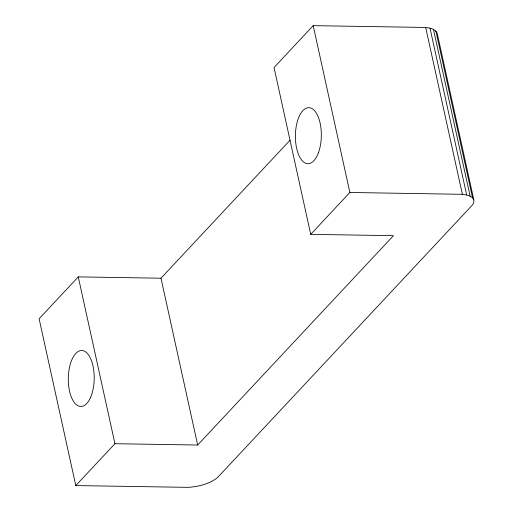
<?xml version="1.0" encoding="UTF-8"?>
<svg xmlns="http://www.w3.org/2000/svg" width="513" height="513" viewBox="0 0 513 513"><rect width="100%" height="100%" fill="white"/><g stroke="black" fill="none" stroke-linecap="round" stroke-linejoin="round"><path stroke-width="0.77" d="M290.044 140.196L160.986 278.213L78.265 276.885L39.11 318.759L75.789 485.58L188.361 487.35C198.614 486.625 209.157 483.996 217.448 477.674L472.742 204.661L473.89 202.173L473.826 199.865L437.147 33.044C434.075 27.343 426.361 27.561 420.731 27.375L313.193 25.65L274.038 67.524L310.718 234.345L393.439 235.672L197.665 445.034L114.944 443.707L75.789 485.58M310.718 234.345L349.872 192.471L462.373 194.318C466.535 194.889 471.838 195.588 473.826 199.865M435.87 31.011L472.55 197.832M433.453 29.363L470.132 196.184M430.009 28.177L466.683 194.991M425.7 27.503L462.373 194.318M313.193 25.65L349.872 192.471M160.986 278.213L197.665 445.034M78.265 276.885L114.944 443.707M90.416 397.774A28.003 12.966 -89.1 0 0 84.639 351.264A28.003 12.966 -89.1 0 0 68.729 386.424A28.003 12.966 -89.1 0 0 90.416 397.774M318.406 152.823A28.003 12.966 -89.1 0 0 310.474 107.935A28.003 12.966 -89.1 0 0 296.232 146.276A28.003 12.966 -89.1 0 0 318.406 152.823"/></g></svg>
